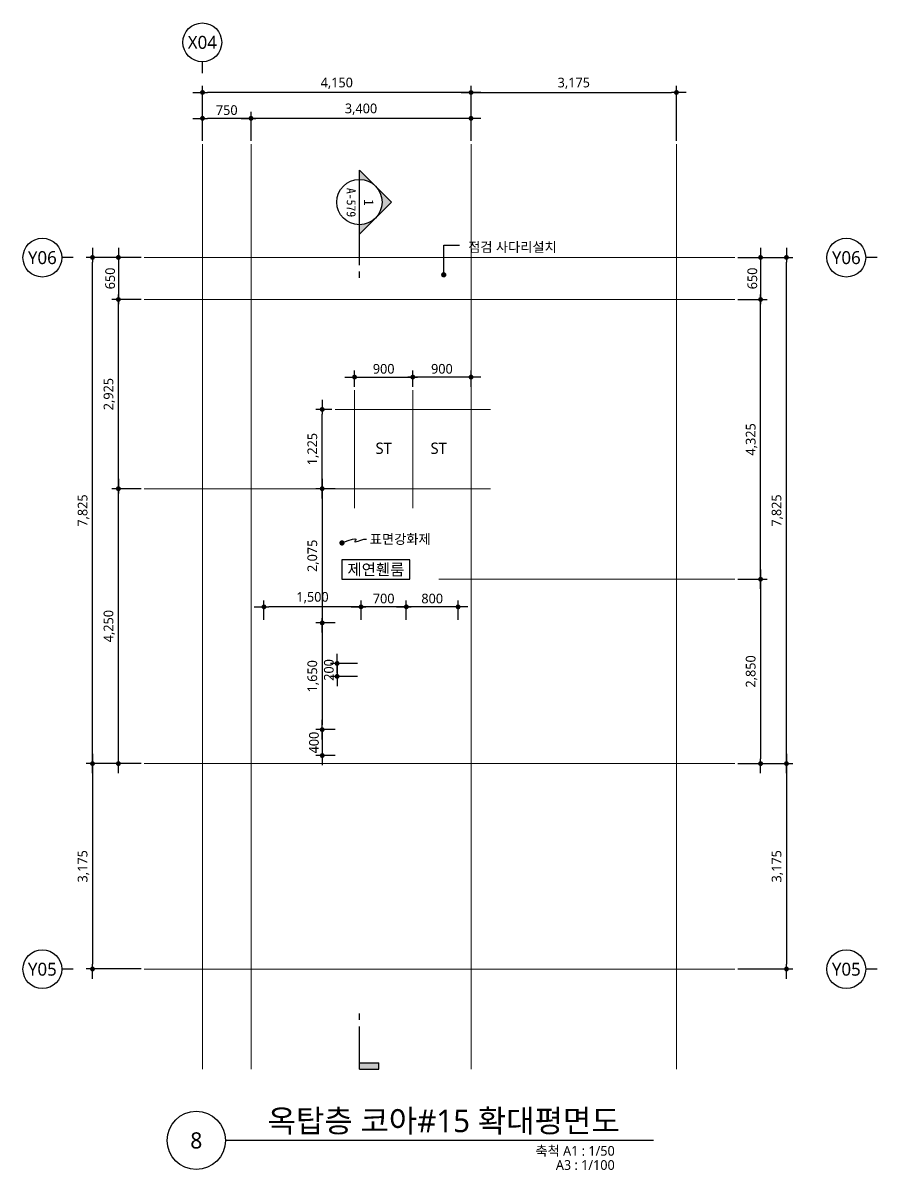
# Model space of a CAD drawing. Header units: millimetres. Extents: x 1467181 to 1720354, y 836037 to 895281.
# Drawn here: x 1561187 to 1574387, y 836997 to 854730 of the extents above; entities that cross this region are included whole.
import ezdxf
from ezdxf.enums import TextEntityAlignment as Align

# ---------------------------------------------------------------- set-up
doc = ezdxf.new("R2010")
doc.units = ezdxf.units.MM
doc.header["$MEASUREMENT"] = 0
doc.linetypes.add('CEN', pattern=[62, 60, -1, 0, -1])
doc.layers.get('0').update_dxf_attribs({"linetype": 'CONTINUOUS'})
for name, color, linetype, lineweight in [('A-AXIS-BUBL', 7, 'CONTINUOUS', 25), ('A-CNTL', 1, 'CEN', 15), ('A-DIMS', 7, 'CONTINUOUS', 25), ('A-MKXS-LEAD', 7, 'CONTINUOUS', 25), ('A-MKXS-MAK1', 3, 'CONTINUOUS', 25), ('A-MKXS-TEXT1', 3, 'CONTINUOUS', 25), ('A-MKXS-TEXT2', 7, 'CONTINUOUS', 25), ('A-MKXX-NAME', 3, 'CONTINUOUS', 25), ('A-MKXX-SYMB', 7, 'CONTINUOUS', 25), ('A-XXXX-SYMB', 7, 'CONTINUOUS', 25), ('A-XXXX-TXT1', 3, 'CONTINUOUS', 25), ('A-XXXX-TXT2', 3, 'CONTINUOUS', 25)]:
    doc.layers.add(name, color=color, linetype=linetype, lineweight=lineweight)
doc.styles.add('HY울릉도L', font='')
doc.styles.add('돋움체', font='')
doc.styles.add('맑은고딕', font='malgun.ttf')
doc.styles.get('HY울릉도L').set_extended_font_data('HYwulM')
doc.styles.get('돋움체').set_extended_font_data('DotumChe')
doc.dimstyles.new('CDIM', dxfattribs={"dimtxt": 3, "dimasz": 1.5, "dimexe": 2, "dimexo": 1, "dimgap": 1, "dimtad": 1, "dimdec": 0, "dimrnd": 0.5, "dimzin": 0, "dimdsep": 32, "dimlunit": 6, "dimtxsty": 'HY울릉도L', "dimblk1": '_CIDOT', "dimblk2": '_CIDOT', "dimsah": 1, "dimcen": 5.5, "dimclrd": 2, "dimclre": 2, "dimclrt": 7, "dimadec": 0, "dimazin": 0, "dimtfac": 1, "dimtdec": 0, "dimtix": 1, "dimtmove": 2, "dimatfit": 1, "dimldrblk": '_CIDOT', "dimfxl": 1, "dimtolj": 1, "dimtzin": 0, "dimlwd": -1, "dimarcsym": 0})

# ---------------------------------------------------------------- blocks, each defined once
blk = doc.blocks.new('_CIDOT')
at = {"color": 0, "linetype": 'ByBlock'}
blk.add_line((2, 0), (-1, 0), dxfattribs=at)
at = {"color": 0, "linetype": 'ByBlock', "const_width": 0.5}
blk.add_lwpolyline([(-0.25, 0, 1), (0.25, 0, 1)], format="xyb", close=True, dxfattribs=at)
blk = doc.blocks.new('*D42')
at = {"layer": 'A-DIMS', "lineweight": -2, "transparency": 16777216}
for p, q in [((1564712, 852905), (1564712, 853355)), ((1568112, 852905), (1568112, 853355))]:
    blk.add_line(p, q, dxfattribs=at)
at = {"layer": 'A-DIMS', "transparency": 16777216}
blk.add_line((1568037, 853255), (1564787, 853255), dxfattribs=at)
at = {"layer": 'A-DIMS', "transparency": 16777216, "xscale": 75, "yscale": 75, "zscale": 75, "rotation": 180}
blk.add_blockref('_CIDOT', (1564712, 853255), dxfattribs=at)
at = {"layer": 'A-DIMS', "transparency": 16777216, "xscale": 75, "yscale": 75, "zscale": 75}
blk.add_blockref('_CIDOT', (1568112, 853255), dxfattribs=at)
at = {"layer": 'A-DIMS', "color": 3, "transparency": 16777216, "insert": (1566412, 853395), "char_height": 150, "attachment_point": 5, "style": '맑은고딕'}
blk.add_mtext('\\A1;3,400', dxfattribs=at)
blk = doc.blocks.new('*D43')
at = {"layer": 'A-DIMS', "lineweight": -2, "transparency": 16777216}
for p, q in [((1563012, 843280), (1562162, 843280)), ((1563012, 840105), (1562162, 840105))]:
    blk.add_line(p, q, dxfattribs=at)
at = {"layer": 'A-DIMS', "transparency": 16777216}
blk.add_line((1562262, 843205), (1562262, 840180), dxfattribs=at)
at = {"layer": 'A-DIMS', "transparency": 16777216, "xscale": 75, "yscale": 75, "zscale": 75}
for p, rotation in [((1562262, 843280), 90), ((1562262, 840105), 270)]:
    blk.add_blockref('_CIDOT', p, dxfattribs=dict(at, rotation=rotation))
at = {"layer": 'A-DIMS', "color": 3, "transparency": 16777216, "insert": (1562122, 841692), "char_height": 150, "attachment_point": 5, "rotation": 90, "style": '맑은고딕'}
blk.add_mtext('\\A1;3,175', dxfattribs=at)
blk = doc.blocks.new('*D44')
at = {"layer": 'A-DIMS', "lineweight": -2, "transparency": 16777216}
for p, q in [((1563962, 852905), (1563962, 853355)), ((1564712, 852905), (1564712, 853355))]:
    blk.add_line(p, q, dxfattribs=at)
at = {"layer": 'A-DIMS', "transparency": 16777216}
blk.add_line((1564637, 853255), (1564037, 853255), dxfattribs=at)
at = {"layer": 'A-DIMS', "transparency": 16777216, "xscale": 75, "yscale": 75, "zscale": 75, "rotation": 180}
blk.add_blockref('_CIDOT', (1563962, 853255), dxfattribs=at)
at = {"layer": 'A-DIMS', "transparency": 16777216, "xscale": 75, "yscale": 75, "zscale": 75}
blk.add_blockref('_CIDOT', (1564712, 853255), dxfattribs=at)
at = {"layer": 'A-DIMS', "color": 3, "transparency": 16777216, "insert": (1564337, 853382), "char_height": 150, "attachment_point": 5, "style": '맑은고딕'}
blk.add_mtext('\\A1;750', dxfattribs=at)
blk = doc.blocks.new('*D45')
at = {"layer": 'A-DIMS', "lineweight": -2, "transparency": 16777216}
for p, q in [((1563962, 852905), (1563962, 853755)), ((1568112, 852905), (1568112, 853755))]:
    blk.add_line(p, q, dxfattribs=at)
at = {"layer": 'A-DIMS', "transparency": 16777216}
blk.add_line((1568037, 853655), (1564037, 853655), dxfattribs=at)
at = {"layer": 'A-DIMS', "transparency": 16777216, "xscale": 75, "yscale": 75, "zscale": 75, "rotation": 180}
blk.add_blockref('_CIDOT', (1563962, 853655), dxfattribs=at)
at = {"layer": 'A-DIMS', "transparency": 16777216, "xscale": 75, "yscale": 75, "zscale": 75}
blk.add_blockref('_CIDOT', (1568112, 853655), dxfattribs=at)
at = {"layer": 'A-DIMS', "color": 3, "transparency": 16777216, "insert": (1566037, 853795), "char_height": 150, "attachment_point": 5, "style": '맑은고딕'}
blk.add_mtext('\\A1;4,150', dxfattribs=at)
blk = doc.blocks.new('*D46')
at = {"layer": 'A-DIMS', "lineweight": -2, "transparency": 16777216}
for p, q in [((1563012, 851105), (1562162, 851105)), ((1563012, 843280), (1562162, 843280))]:
    blk.add_line(p, q, dxfattribs=at)
at = {"layer": 'A-DIMS', "transparency": 16777216}
blk.add_line((1562262, 843355), (1562262, 851030), dxfattribs=at)
at = {"layer": 'A-DIMS', "transparency": 16777216, "xscale": 75, "yscale": 75, "zscale": 75}
for p, rotation in [((1562262, 851105), 90), ((1562262, 843280), 270)]:
    blk.add_blockref('_CIDOT', p, dxfattribs=dict(at, rotation=rotation))
at = {"layer": 'A-DIMS', "color": 3, "transparency": 16777216, "insert": (1562122, 847192), "char_height": 150, "attachment_point": 5, "rotation": 90, "style": '맑은고딕'}
blk.add_mtext('\\A1;7,825', dxfattribs=at)
blk = doc.blocks.new('*D47')
at = {"layer": 'A-DIMS', "lineweight": -2, "transparency": 16777216}
for p, q in [((1563012, 851105), (1562562, 851105)), ((1563012, 850455), (1562562, 850455))]:
    blk.add_line(p, q, dxfattribs=at)
at = {"layer": 'A-DIMS', "transparency": 16777216}
blk.add_line((1562662, 851030), (1562662, 850530), dxfattribs=at)
at = {"layer": 'A-DIMS', "transparency": 16777216, "xscale": 75, "yscale": 75, "zscale": 75}
for p, rotation in [((1562662, 851105), 90), ((1562662, 850455), 270)]:
    blk.add_blockref('_CIDOT', p, dxfattribs=dict(at, rotation=rotation))
at = {"layer": 'A-DIMS', "color": 3, "transparency": 16777216, "insert": (1562535, 850780), "char_height": 150, "attachment_point": 5, "rotation": 90, "style": '맑은고딕'}
blk.add_mtext('\\A1;650', dxfattribs=at)
blk = doc.blocks.new('*D48')
at = {"layer": 'A-DIMS', "lineweight": -2, "transparency": 16777216}
for p, q in [((1563012, 847530), (1562562, 847530)), ((1563012, 843280), (1562562, 843280))]:
    blk.add_line(p, q, dxfattribs=at)
at = {"layer": 'A-DIMS', "transparency": 16777216}
blk.add_line((1562662, 843355), (1562662, 847455), dxfattribs=at)
at = {"layer": 'A-DIMS', "transparency": 16777216, "xscale": 75, "yscale": 75, "zscale": 75}
for p, rotation in [((1562662, 847530), 90), ((1562662, 843280), 270)]:
    blk.add_blockref('_CIDOT', p, dxfattribs=dict(at, rotation=rotation))
at = {"layer": 'A-DIMS', "color": 3, "transparency": 16777216, "insert": (1562522, 845405), "char_height": 150, "attachment_point": 5, "rotation": 90, "style": '맑은고딕'}
blk.add_mtext('\\A1;4,250', dxfattribs=at)
blk = doc.blocks.new('*D49')
at = {"layer": 'A-DIMS', "lineweight": -2, "transparency": 16777216}
for p, q in [((1563012, 850455), (1562562, 850455)), ((1563012, 847530), (1562562, 847530))]:
    blk.add_line(p, q, dxfattribs=at)
at = {"layer": 'A-DIMS', "transparency": 16777216}
blk.add_line((1562662, 847605), (1562662, 850380), dxfattribs=at)
at = {"layer": 'A-DIMS', "transparency": 16777216, "xscale": 75, "yscale": 75, "zscale": 75}
for p, rotation in [((1562662, 850455), 90), ((1562662, 847530), 270)]:
    blk.add_blockref('_CIDOT', p, dxfattribs=dict(at, rotation=rotation))
at = {"layer": 'A-DIMS', "color": 3, "transparency": 16777216, "insert": (1562522, 848992), "char_height": 150, "attachment_point": 5, "rotation": 90, "style": '맑은고딕'}
blk.add_mtext('\\A1;2,925', dxfattribs=at)
blk = doc.blocks.new('*D50')
at = {"layer": 'A-DIMS', "lineweight": -2, "transparency": 16777216}
for p, q in [((1566312, 849105), (1566312, 849355)), ((1567212, 849105), (1567212, 849355))]:
    blk.add_line(p, q, dxfattribs=at)
at = {"layer": 'A-DIMS', "transparency": 16777216}
blk.add_line((1566387, 849255), (1567137, 849255), dxfattribs=at)
at = {"layer": 'A-DIMS', "transparency": 16777216, "xscale": 75, "yscale": 75, "zscale": 75, "rotation": 180}
blk.add_blockref('_CIDOT', (1566312, 849255), dxfattribs=at)
at = {"layer": 'A-DIMS', "transparency": 16777216, "xscale": 75, "yscale": 75, "zscale": 75}
blk.add_blockref('_CIDOT', (1567212, 849255), dxfattribs=at)
at = {"layer": 'A-DIMS', "color": 3, "transparency": 16777216, "insert": (1566762, 849382), "char_height": 150, "attachment_point": 5, "style": '맑은고딕'}
blk.add_mtext('\\A1;900', dxfattribs=at)
blk = doc.blocks.new('*D51')
at = {"layer": 'A-DIMS', "lineweight": -2, "transparency": 16777216}
for p, q in [((1567212, 849105), (1567212, 849355)), ((1568112, 849105), (1568112, 849355))]:
    blk.add_line(p, q, dxfattribs=at)
at = {"layer": 'A-DIMS', "transparency": 16777216}
blk.add_line((1568037, 849255), (1567287, 849255), dxfattribs=at)
at = {"layer": 'A-DIMS', "transparency": 16777216, "xscale": 75, "yscale": 75, "zscale": 75, "rotation": 180}
blk.add_blockref('_CIDOT', (1567212, 849255), dxfattribs=at)
at = {"layer": 'A-DIMS', "transparency": 16777216, "xscale": 75, "yscale": 75, "zscale": 75}
blk.add_blockref('_CIDOT', (1568112, 849255), dxfattribs=at)
at = {"layer": 'A-DIMS', "color": 3, "transparency": 16777216, "insert": (1567662, 849382), "char_height": 150, "attachment_point": 5, "style": '맑은고딕'}
blk.add_mtext('\\A1;900', dxfattribs=at)
blk = doc.blocks.new('*D52')
at = {"layer": 'A-DIMS', "lineweight": -2, "transparency": 16777216}
for p, q in [((1565962, 848755), (1565712, 848755)), ((1565962, 847530), (1565712, 847530))]:
    blk.add_line(p, q, dxfattribs=at)
at = {"layer": 'A-DIMS', "transparency": 16777216}
blk.add_line((1565812, 847605), (1565812, 848680), dxfattribs=at)
at = {"layer": 'A-DIMS', "transparency": 16777216, "xscale": 75, "yscale": 75, "zscale": 75}
for p, rotation in [((1565812, 848755), 90), ((1565812, 847530), 270)]:
    blk.add_blockref('_CIDOT', p, dxfattribs=dict(at, rotation=rotation))
at = {"layer": 'A-DIMS', "color": 3, "transparency": 16777216, "insert": (1565672, 848142), "char_height": 150, "attachment_point": 5, "rotation": 90, "style": '맑은고딕'}
blk.add_mtext('\\A1;1,225', dxfattribs=at)
blk = doc.blocks.new('*D53')
at = {"layer": 'A-DIMS', "lineweight": -2, "transparency": 16777216}
for p, q in [((1572237, 851105), (1573087, 851105)), ((1572237, 843280), (1573087, 843280))]:
    blk.add_line(p, q, dxfattribs=at)
at = {"layer": 'A-DIMS', "transparency": 16777216}
blk.add_line((1572987, 843355), (1572987, 851030), dxfattribs=at)
at = {"layer": 'A-DIMS', "transparency": 16777216, "xscale": 75, "yscale": 75, "zscale": 75}
for p, rotation in [((1572987, 851105), 90), ((1572987, 843280), 270)]:
    blk.add_blockref('_CIDOT', p, dxfattribs=dict(at, rotation=rotation))
at = {"layer": 'A-DIMS', "color": 3, "transparency": 16777216, "insert": (1572847, 847192), "char_height": 150, "attachment_point": 5, "rotation": 90, "style": '맑은고딕'}
blk.add_mtext('\\A1;7,825', dxfattribs=at)
blk = doc.blocks.new('*D54')
at = {"layer": 'A-DIMS', "lineweight": -2, "transparency": 16777216}
for p, q in [((1572237, 851105), (1572687, 851105)), ((1572237, 850455), (1572687, 850455))]:
    blk.add_line(p, q, dxfattribs=at)
at = {"layer": 'A-DIMS', "transparency": 16777216}
blk.add_line((1572587, 851030), (1572587, 850530), dxfattribs=at)
at = {"layer": 'A-DIMS', "transparency": 16777216, "xscale": 75, "yscale": 75, "zscale": 75}
for p, rotation in [((1572587, 851105), 90), ((1572587, 850455), 270)]:
    blk.add_blockref('_CIDOT', p, dxfattribs=dict(at, rotation=rotation))
at = {"layer": 'A-DIMS', "color": 3, "transparency": 16777216, "insert": (1572460, 850780), "char_height": 150, "attachment_point": 5, "rotation": 90, "style": '맑은고딕'}
blk.add_mtext('\\A1;650', dxfattribs=at)
blk = doc.blocks.new('*D55')
at = {"layer": 'A-DIMS', "lineweight": -2, "transparency": 16777216}
for p, q in [((1572237, 850455), (1572687, 850455)), ((1572237, 846130), (1572687, 846130))]:
    blk.add_line(p, q, dxfattribs=at)
at = {"layer": 'A-DIMS', "transparency": 16777216}
blk.add_line((1572587, 846205), (1572587, 850380), dxfattribs=at)
at = {"layer": 'A-DIMS', "transparency": 16777216, "xscale": 75, "yscale": 75, "zscale": 75}
for p, rotation in [((1572587, 850455), 90), ((1572587, 846130), 270)]:
    blk.add_blockref('_CIDOT', p, dxfattribs=dict(at, rotation=rotation))
at = {"layer": 'A-DIMS', "color": 3, "transparency": 16777216, "insert": (1572447, 848292), "char_height": 150, "attachment_point": 5, "rotation": 90, "style": '맑은고딕'}
blk.add_mtext('\\A1;4,325', dxfattribs=at)
blk = doc.blocks.new('*D56')
at = {"layer": 'A-DIMS', "lineweight": -2, "transparency": 16777216}
for p, q in [((1572237, 846130), (1572687, 846130)), ((1572237, 843280), (1572687, 843280))]:
    blk.add_line(p, q, dxfattribs=at)
at = {"layer": 'A-DIMS', "transparency": 16777216}
blk.add_line((1572587, 846055), (1572587, 843355), dxfattribs=at)
at = {"layer": 'A-DIMS', "transparency": 16777216, "xscale": 75, "yscale": 75, "zscale": 75}
for p, rotation in [((1572587, 846130), 90), ((1572587, 843280), 270)]:
    blk.add_blockref('_CIDOT', p, dxfattribs=dict(at, rotation=rotation))
at = {"layer": 'A-DIMS', "color": 3, "transparency": 16777216, "insert": (1572447, 844705), "char_height": 150, "attachment_point": 5, "rotation": 90, "style": '맑은고딕'}
blk.add_mtext('\\A1;2,850', dxfattribs=at)
blk = doc.blocks.new('*D57')
at = {"layer": 'A-DIMS', "lineweight": -2, "transparency": 16777216}
for p, q in [((1572237, 843280), (1573087, 843280)), ((1572237, 840105), (1573087, 840105))]:
    blk.add_line(p, q, dxfattribs=at)
at = {"layer": 'A-DIMS', "transparency": 16777216}
blk.add_line((1572987, 843205), (1572987, 840180), dxfattribs=at)
at = {"layer": 'A-DIMS', "transparency": 16777216, "xscale": 75, "yscale": 75, "zscale": 75}
for p, rotation in [((1572987, 843280), 90), ((1572987, 840105), 270)]:
    blk.add_blockref('_CIDOT', p, dxfattribs=dict(at, rotation=rotation))
at = {"layer": 'A-DIMS', "color": 3, "transparency": 16777216, "insert": (1572847, 841692), "char_height": 150, "attachment_point": 5, "rotation": 90, "style": '맑은고딕'}
blk.add_mtext('\\A1;3,175', dxfattribs=at)
blk = doc.blocks.new('*D58')
at = {"layer": 'A-DIMS', "lineweight": -2, "transparency": 16777216}
for p, q in [((1568112, 852905), (1568112, 853755)), ((1571287, 852905), (1571287, 853755))]:
    blk.add_line(p, q, dxfattribs=at)
at = {"layer": 'A-DIMS', "transparency": 16777216}
blk.add_line((1568187, 853655), (1571212, 853655), dxfattribs=at)
at = {"layer": 'A-DIMS', "transparency": 16777216, "xscale": 75, "yscale": 75, "zscale": 75, "rotation": 180}
blk.add_blockref('_CIDOT', (1568112, 853655), dxfattribs=at)
at = {"layer": 'A-DIMS', "transparency": 16777216, "xscale": 75, "yscale": 75, "zscale": 75}
blk.add_blockref('_CIDOT', (1571287, 853655), dxfattribs=at)
at = {"layer": 'A-DIMS', "color": 3, "transparency": 16777216, "insert": (1569700, 853795), "char_height": 150, "attachment_point": 5, "style": '맑은고딕'}
blk.add_mtext('\\A1;3,175', dxfattribs=at)
blk = doc.blocks.new('CORE 10- 단면')
at = {"layer": 'A-MKXS-MAK1'}
blk.add_hatch(color=256, dxfattribs=at).paths.add_polyline_path([(22637, 13298), (22637, 13398), (22937, 13398), (22937, 13298)])
h = blk.add_hatch(color=256, dxfattribs=at)
h.paths.add_polyline_path([(22442, -7), (22690, 241, 0.414214), (22690, -254)])
h.paths.add_polyline_path([(22690, 241), (22937, 488), (22937, 343, 0.198912)])
h.paths.add_polyline_path([(22690, -254, 0.198912), (22937, -357), (22937, -502)])
for p, q in [((22637, 13398), (22637, 13298)), ((22937, 13398), (22637, 13398)), ((22937, 13398), (22937, 12735)), ((22937, 13298), (22637, 13298)), ((22937, 12635), (22937, 12535)), ((22937, 1166), (22937, 1066)), ((22937, 966), (22937, -502)), ((22937, 488), (22442, -7)), ((22937, -502), (22442, -7))]:
    blk.add_line(p, q, dxfattribs=at)
blk.add_circle((22937, -7), 350, dxfattribs=at)
at = {"layer": 'A-MKXS-TEXT2', "style": '돋움체'}
for s, height, p in [('A-579', 140, (23065, 0)), ('1', 150, (22793, -2))]:
    blk.add_text(s, height=height, rotation=90, dxfattribs=at).set_placement(p, align=Align.MIDDLE)
blk = doc.blocks.new('*D573')
at = {"layer": 'A-DIMS', "lineweight": -2, "transparency": 16777216}
for p, q in [((1566012, 847530), (1565712, 847530)), ((1566012, 845455), (1565712, 845455))]:
    blk.add_line(p, q, dxfattribs=at)
at = {"layer": 'A-DIMS', "transparency": 16777216}
blk.add_line((1565812, 847455), (1565812, 845530), dxfattribs=at)
at = {"layer": 'A-DIMS', "transparency": 16777216, "xscale": 75, "yscale": 75, "zscale": 75}
for p, rotation in [((1565812, 847530), 90), ((1565812, 845455), 270)]:
    blk.add_blockref('_CIDOT', p, dxfattribs=dict(at, rotation=rotation))
at = {"layer": 'A-DIMS', "color": 3, "transparency": 16777216, "insert": (1565672, 846492), "char_height": 150, "attachment_point": 5, "rotation": 90, "style": '맑은고딕'}
blk.add_mtext('\\A1;2,075', dxfattribs=at)
blk = doc.blocks.new('*D574')
at = {"layer": 'A-DIMS', "lineweight": -2, "transparency": 16777216}
for p, q in [((1566012, 845455), (1565712, 845455)), ((1566012, 843805), (1565712, 843805))]:
    blk.add_line(p, q, dxfattribs=at)
at = {"layer": 'A-DIMS', "transparency": 16777216}
blk.add_line((1565812, 845380), (1565812, 843880), dxfattribs=at)
at = {"layer": 'A-DIMS', "transparency": 16777216, "xscale": 75, "yscale": 75, "zscale": 75}
for p, rotation in [((1565812, 845455), 90), ((1565812, 843805), 270)]:
    blk.add_blockref('_CIDOT', p, dxfattribs=dict(at, rotation=rotation))
at = {"layer": 'A-DIMS', "color": 3, "transparency": 16777216, "insert": (1565672, 844630), "char_height": 150, "attachment_point": 5, "rotation": 90, "style": '맑은고딕'}
blk.add_mtext('\\A1;1,650', dxfattribs=at)
blk = doc.blocks.new('*D575')
at = {"layer": 'A-DIMS', "transparency": 16777216}
for p, q in [((1565812, 843880), (1565812, 843955)), ((1565812, 843805), (1565812, 843405)), ((1565812, 843330), (1565812, 843255))]:
    blk.add_line(p, q, dxfattribs=at)
at = {"layer": 'A-DIMS', "lineweight": -2, "transparency": 16777216}
for p, q in [((1566012, 843805), (1565712, 843805)), ((1566012, 843405), (1565712, 843405))]:
    blk.add_line(p, q, dxfattribs=at)
at = {"layer": 'A-DIMS', "transparency": 16777216, "xscale": 75, "yscale": 75, "zscale": 75}
for p, rotation in [((1565812, 843805), 270), ((1565812, 843405), 90)]:
    blk.add_blockref('_CIDOT', p, dxfattribs=dict(at, rotation=rotation))
at = {"layer": 'A-DIMS', "color": 3, "transparency": 16777216, "insert": (1565685, 843605), "char_height": 150, "attachment_point": 5, "rotation": 90, "style": '맑은고딕'}
blk.add_mtext('\\A1;400', dxfattribs=at)
blk = doc.blocks.new('*D576')
at = {"layer": 'A-DIMS', "lineweight": -2, "transparency": 16777216}
for p, q in [((1567112, 845503), (1567112, 845803)), ((1567912, 845503), (1567912, 845803))]:
    blk.add_line(p, q, dxfattribs=at)
at = {"layer": 'A-DIMS', "transparency": 16777216}
blk.add_line((1567837, 845703), (1567187, 845703), dxfattribs=at)
at = {"layer": 'A-DIMS', "transparency": 16777216, "xscale": 75, "yscale": 75, "zscale": 75, "rotation": 180}
blk.add_blockref('_CIDOT', (1567112, 845703), dxfattribs=at)
at = {"layer": 'A-DIMS', "transparency": 16777216, "xscale": 75, "yscale": 75, "zscale": 75}
blk.add_blockref('_CIDOT', (1567912, 845703), dxfattribs=at)
at = {"layer": 'A-DIMS', "color": 3, "transparency": 16777216, "insert": (1567512, 845831), "char_height": 150, "attachment_point": 5, "style": '맑은고딕'}
blk.add_mtext('\\A1;800', dxfattribs=at)
blk = doc.blocks.new('*D577')
at = {"layer": 'A-DIMS', "lineweight": -2, "transparency": 16777216}
for p, q in [((1566412, 845503), (1566412, 845803)), ((1567112, 845503), (1567112, 845803))]:
    blk.add_line(p, q, dxfattribs=at)
at = {"layer": 'A-DIMS', "transparency": 16777216}
blk.add_line((1567037, 845703), (1566487, 845703), dxfattribs=at)
at = {"layer": 'A-DIMS', "transparency": 16777216, "xscale": 75, "yscale": 75, "zscale": 75, "rotation": 180}
blk.add_blockref('_CIDOT', (1566412, 845703), dxfattribs=at)
at = {"layer": 'A-DIMS', "transparency": 16777216, "xscale": 75, "yscale": 75, "zscale": 75}
blk.add_blockref('_CIDOT', (1567112, 845703), dxfattribs=at)
at = {"layer": 'A-DIMS', "color": 3, "transparency": 16777216, "insert": (1566762, 845831), "char_height": 150, "attachment_point": 5, "style": '맑은고딕'}
blk.add_mtext('\\A1;700', dxfattribs=at)
blk = doc.blocks.new('*D572')
at = {"layer": 'A-DIMS', "lineweight": -2, "transparency": 16777216}
for p, q in [((1564912, 845503), (1564912, 845803)), ((1566412, 845503), (1566412, 845803))]:
    blk.add_line(p, q, dxfattribs=at)
at = {"layer": 'A-DIMS', "transparency": 16777216}
blk.add_line((1566337, 845703), (1564987, 845703), dxfattribs=at)
at = {"layer": 'A-DIMS', "transparency": 16777216, "xscale": 75, "yscale": 75, "zscale": 75, "rotation": 180}
blk.add_blockref('_CIDOT', (1564912, 845703), dxfattribs=at)
at = {"layer": 'A-DIMS', "transparency": 16777216, "xscale": 75, "yscale": 75, "zscale": 75}
blk.add_blockref('_CIDOT', (1566412, 845703), dxfattribs=at)
at = {"layer": 'A-DIMS', "color": 3, "transparency": 16777216, "insert": (1565662, 845844), "char_height": 150, "attachment_point": 5, "style": '맑은고딕'}
blk.add_mtext('\\A1;1,500', dxfattribs=at)
blk = doc.blocks.new('*D587')
at = {"layer": 'A-DIMS', "transparency": 16777216}
for p, q in [((1566042, 844903), (1566042, 844978)), ((1566042, 844828), (1566042, 844628)), ((1566042, 844553), (1566042, 844478))]:
    blk.add_line(p, q, dxfattribs=at)
at = {"layer": 'A-DIMS', "lineweight": -2, "transparency": 16777216}
for p, q in [((1566360, 844828), (1565942, 844828)), ((1566360, 844628), (1565942, 844628))]:
    blk.add_line(p, q, dxfattribs=at)
at = {"layer": 'A-DIMS', "transparency": 16777216, "xscale": 75, "yscale": 75, "zscale": 75}
for p, rotation in [((1566042, 844828), 270), ((1566042, 844628), 90)]:
    blk.add_blockref('_CIDOT', p, dxfattribs=dict(at, rotation=rotation))
at = {"layer": 'A-DIMS', "color": 3, "transparency": 16777216, "insert": (1565915, 844728), "char_height": 150, "attachment_point": 5, "rotation": 90, "style": '맑은고딕'}
blk.add_mtext('\\A1;200', dxfattribs=at)

msp = doc.modelspace()

# ---------------------------------------------------------------- linework, layer by layer
at = {"layer": 'A-AXIS-BUBL', "ltscale": 0.2}
for p, q in [((1563962, 853954.8), (1563962, 854129.8)), ((1561962, 851104.8), (1561787, 851104.8)), ((1574387, 851104.8), (1574212, 851104.8)), ((1561962, 840104.8), (1561787, 840104.8)), ((1574387, 840104.8), (1574212, 840104.8))]:
    msp.add_line(p, q, dxfattribs=at)
for centre in [(1563959.1, 854429.8), (1561487, 851101.8), (1573912, 851101.8), (1561487, 840101.8), (1573912, 840101.8)]:
    msp.add_circle(centre, 300, dxfattribs=at)
at = {"layer": 'A-CNTL'}
for p, q in [((1563962, 838554.8), (1563962, 852854.8)), ((1564712, 838554.8), (1564712, 852854.8)), ((1568112, 838554.8), (1568112, 852854.8)), ((1571287, 838554.8), (1571287, 852854.8)), ((1563062, 851104.8), (1572187, 851104.8)), ((1563062, 850454.8), (1572187, 850454.8)), ((1566312, 847229.8), (1566312, 849054.8)), ((1567212, 847229.8), (1567212, 849054.8)), ((1568412, 848754.8), (1566012, 848754.8)), ((1563062, 847529.8), (1568412, 847529.8)), ((1567612, 846129.8), (1572187, 846129.8)), ((1563062, 843279.8), (1572187, 843279.8)), ((1563062, 840104.8), (1572187, 840104.8))]:
    msp.add_line(p, q, dxfattribs=at)
at = {"layer": 'A-DIMS'}
msp.add_lwpolyline([(1567690.5, 850836.1), (1567690.5, 850836.1), (1567690.5, 850836.1), (1567690.5, 850836.1), (1567690.5, 851292.5), (1567933.6, 851292.5)], dxfattribs=at)
at = {"layer": 'A-MKXS-LEAD', "const_width": 40}
for points in [[(1567669.8, 850834, -1), (1567711.2, 850838.2, -1)], [(1566096.9, 846693.6, 1), (1566138.3, 846689.5, 1)]]:
    msp.add_lwpolyline(points, format="xyb", close=True, dxfattribs=at)
at = {"layer": 'A-MKXS-LEAD'}
msp.add_lwpolyline([(1566116.8, 846691.2), (1566214.5, 846728.1), (1566278.2, 846748), (1566314.5, 846754.4), (1566329.9, 846751), (1566331, 846741.1), (1566324.5, 846728.3), (1566317, 846716.1), (1566315, 846708), (1566323.7, 846706.7), (1566341.8, 846711.1), (1566366.7, 846719.3), (1566395.6, 846729.4), (1566425.8, 846739.5), (1566454.6, 846747.6), (1566479.3, 846752), (1566497.2, 846750.5)], dxfattribs=at)
at = {"layer": 'A-MKXX-SYMB'}
msp.add_lwpolyline([(1567166.6, 846429.3), (1566116.6, 846429.3), (1566116.6, 846129.3), (1567166.6, 846129.3)], close=True, dxfattribs=at)
at = {"layer": 'A-XXXX-SYMB'}
msp.add_line((1570933.2, 837454.8), (1564315.8, 837454.8), dxfattribs=at)
msp.add_circle((1563865.8, 837454.8), 450, dxfattribs=at)

# ---------------------------------------------------------------- block references
at = {"layer": 'A-DIMS', "rotation": 180}
msp.add_blockref('CORE 10- 단면', (1589324.4, 851953.1), dxfattribs=at)

# ---------------------------------------------------------------- texts
at = {"layer": 'A-MKXS-TEXT1', "style": '맑은고딕'}
for s, p in [('점검 사다리설치', (1568068.6, 851264.8)), ('표면강화제', (1566547.2, 846750.5))]:
    msp.add_text(s, height=150, dxfattribs=at).set_placement(p, align=Align.MIDDLE_LEFT)
at = {"layer": 'A-MKXX-NAME', "style": '맑은고딕'}
for s, p in [('ST', (1566762, 848154.8)), ('ST', (1567612, 848154.8)), ('제연휀룸', (1566641.6, 846279.3))]:
    msp.add_text(s, height=175, dxfattribs=at).set_placement(p, align=Align.MIDDLE_CENTER)
at = {"layer": 'A-XXXX-TXT1', "style": '맑은고딕'}
msp.add_text('옥탑층 코아#15 확대평면도', height=350, dxfattribs=at).set_placement((1570411.2, 837477.4), align=Align.BOTTOM_RIGHT)
msp.add_text('8', height=250, dxfattribs=at).set_placement((1563865.8, 837454.8), align=Align.MIDDLE)
for s, p in [('축척 A1 : 1/50', (1570333.3, 837368.6)), ('A3 : 1/100', (1570333.3, 837149.7))]:
    msp.add_text(s, height=150, dxfattribs=at).set_placement(p, align=Align.TOP_RIGHT)
at = {"layer": 'A-XXXX-TXT2', "ltscale": 0.2, "style": '맑은고딕'}
for s, p in [('X04', (1563959.1, 854429.8)), ('Y06', (1561487, 851101.8)), ('Y06', (1573912, 851101.8)), ('Y05', (1561487, 840101.8)), ('Y05', (1573912, 840101.8))]:
    msp.add_text(s, height=200, dxfattribs=at).set_placement(p, align=Align.MIDDLE)

# ---------------------------------------------------------------- dimensions: what is measured, and where the dimension line sits
at = {"layer": 'A-DIMS'}
for base, p1, p2, angle, picture, middle in [((1563962, 853654.8), (1568112, 852854.8), (1563962, 852854.8), 180, '*D45', (1566037, 853795.2)), ((1564712, 853254.8), (1568112, 852854.8), (1564712, 852854.8), 180, '*D42', (1566412, 853394.8)), ((1563962, 853254.8), (1564712, 852854.8), (1563962, 852854.8), 180, '*D44', (1564337, 853382.2)), ((1562262, 851104.8), (1563062, 843279.8), (1563062, 851104.8), 270, '*D46', (1562121.9, 847192.3)), ((1562662, 850454.8), (1563062, 851104.8), (1563062, 850454.8), 90, '*D47', (1562534.5, 850779.8)), ((1572987, 851104.8), (1572187, 843279.8), (1572187, 851104.8), 270, '*D53', (1572846.9, 847192.3)), ((1572587, 850454.8), (1572187, 851104.8), (1572187, 850454.8), 90, '*D54', (1572459.5, 850779.8)), ((1562662, 850454.8), (1563062, 847529.8), (1563062, 850454.8), 270, '*D49', (1562521.9, 848992.3)), ((1572587, 850454.8), (1572187, 846129.8), (1572187, 850454.8), 270, '*D55', (1572446.9, 848292.3)), ((1567212, 849254.8), (1566312, 849054.8), (1567212, 849054.8), 180, '*D50', (1566762, 849382.2)), ((1565812, 848754.8), (1566012, 847529.8), (1566012, 848754.8), 270, '*D52', (1565671.5, 848142.3)), ((1562662, 847529.8), (1563062, 843279.8), (1563062, 847529.8), 270, '*D48', (1562521.9, 845404.8)), ((1572587, 843279.8), (1572187, 846129.8), (1572187, 843279.8), 90, '*D56', (1572446.9, 844704.8)), ((1566042.1, 844628.2), (1566409.6, 844828.2), (1566409.6, 844628.2), 90, '*D587', (1565914.6, 844728.2)), ((1562262, 840104.8), (1563062, 843279.8), (1563062, 840104.8), 90, '*D43', (1562121.5, 841692.3)), ((1572987, 840104.8), (1572187, 843279.8), (1572187, 840104.8), 90, '*D57', (1572846.5, 841692.3))]:
    dim = msp.add_linear_dim(base=base, p1=p1, p2=p2, angle=angle, dimstyle='CDIM', override={"dimscale": 50, "dimtxsty": '맑은고딕', "dimclrd": 256, "dimclre": 256, "dimclrt": 3}, dxfattribs=at)
    dim.commit()
    dim.dimension.update_dxf_attribs({"geometry": picture, "text_midpoint": middle})
for base, p1, p2, picture, middle in [((1571287, 853654.8), (1568112, 852854.8), (1571287, 852854.8), '*D58', (1569699.5, 853795.2)), ((1567212, 849254.8), (1568112, 849054.8), (1567212, 849054.8), '*D51', (1567662, 849382.2))]:
    dim = msp.add_linear_dim(base=base, p1=p1, p2=p2, dimstyle='CDIM', override={"dimscale": 50, "dimtxsty": '맑은고딕', "dimclrd": 256, "dimclre": 256, "dimclrt": 3}, dxfattribs=at)
    dim.commit()
    dim.dimension.update_dxf_attribs({"geometry": picture, "text_midpoint": middle})
for base, p1, p2, picture, middle in [((1565812, 845454.8), (1566062, 847529.8), (1566062, 845454.8), '*D573', (1565812, 846492.3)), ((1565812.2, 843804.8), (1566062.2, 845454.8), (1566062.2, 843804.8), '*D574', (1565812.2, 844629.8)), ((1565812.2, 843404.8), (1566062.2, 843804.8), (1566062.2, 843404.8), '*D575', (1565812.2, 843604.8))]:
    dim = msp.add_linear_dim(base=base, p1=p1, p2=p2, angle=90, text='<>\\X', dimstyle='CDIM', override={"dimscale": 50, "dimtxsty": '맑은고딕', "dimclrd": 256, "dimclre": 256, "dimclrt": 3}, dxfattribs=at)
    dim.commit()
    dim.dimension.update_dxf_attribs({"geometry": picture, "text_midpoint": middle})
for base, p1, p2, picture, middle in [((1564912, 845703.2), (1566412, 845453.2), (1564912, 845453.2), '*D572', (1565662, 845703.2)), ((1566412, 845703.2), (1567112, 845453), (1566412, 845453.2), '*D577', (1566762, 845703.2)), ((1567112, 845703.3), (1567912, 845453.3), (1567112, 845453.2), '*D576', (1567512, 845703.3))]:
    dim = msp.add_linear_dim(base=base, p1=p1, p2=p2, text='<>\\X', dimstyle='CDIM', override={"dimscale": 50, "dimtxsty": '맑은고딕', "dimclrd": 256, "dimclre": 256, "dimclrt": 3}, dxfattribs=at)
    dim.commit()
    dim.dimension.update_dxf_attribs({"geometry": picture, "text_midpoint": middle})

doc.saveas('drawing.dxf')
